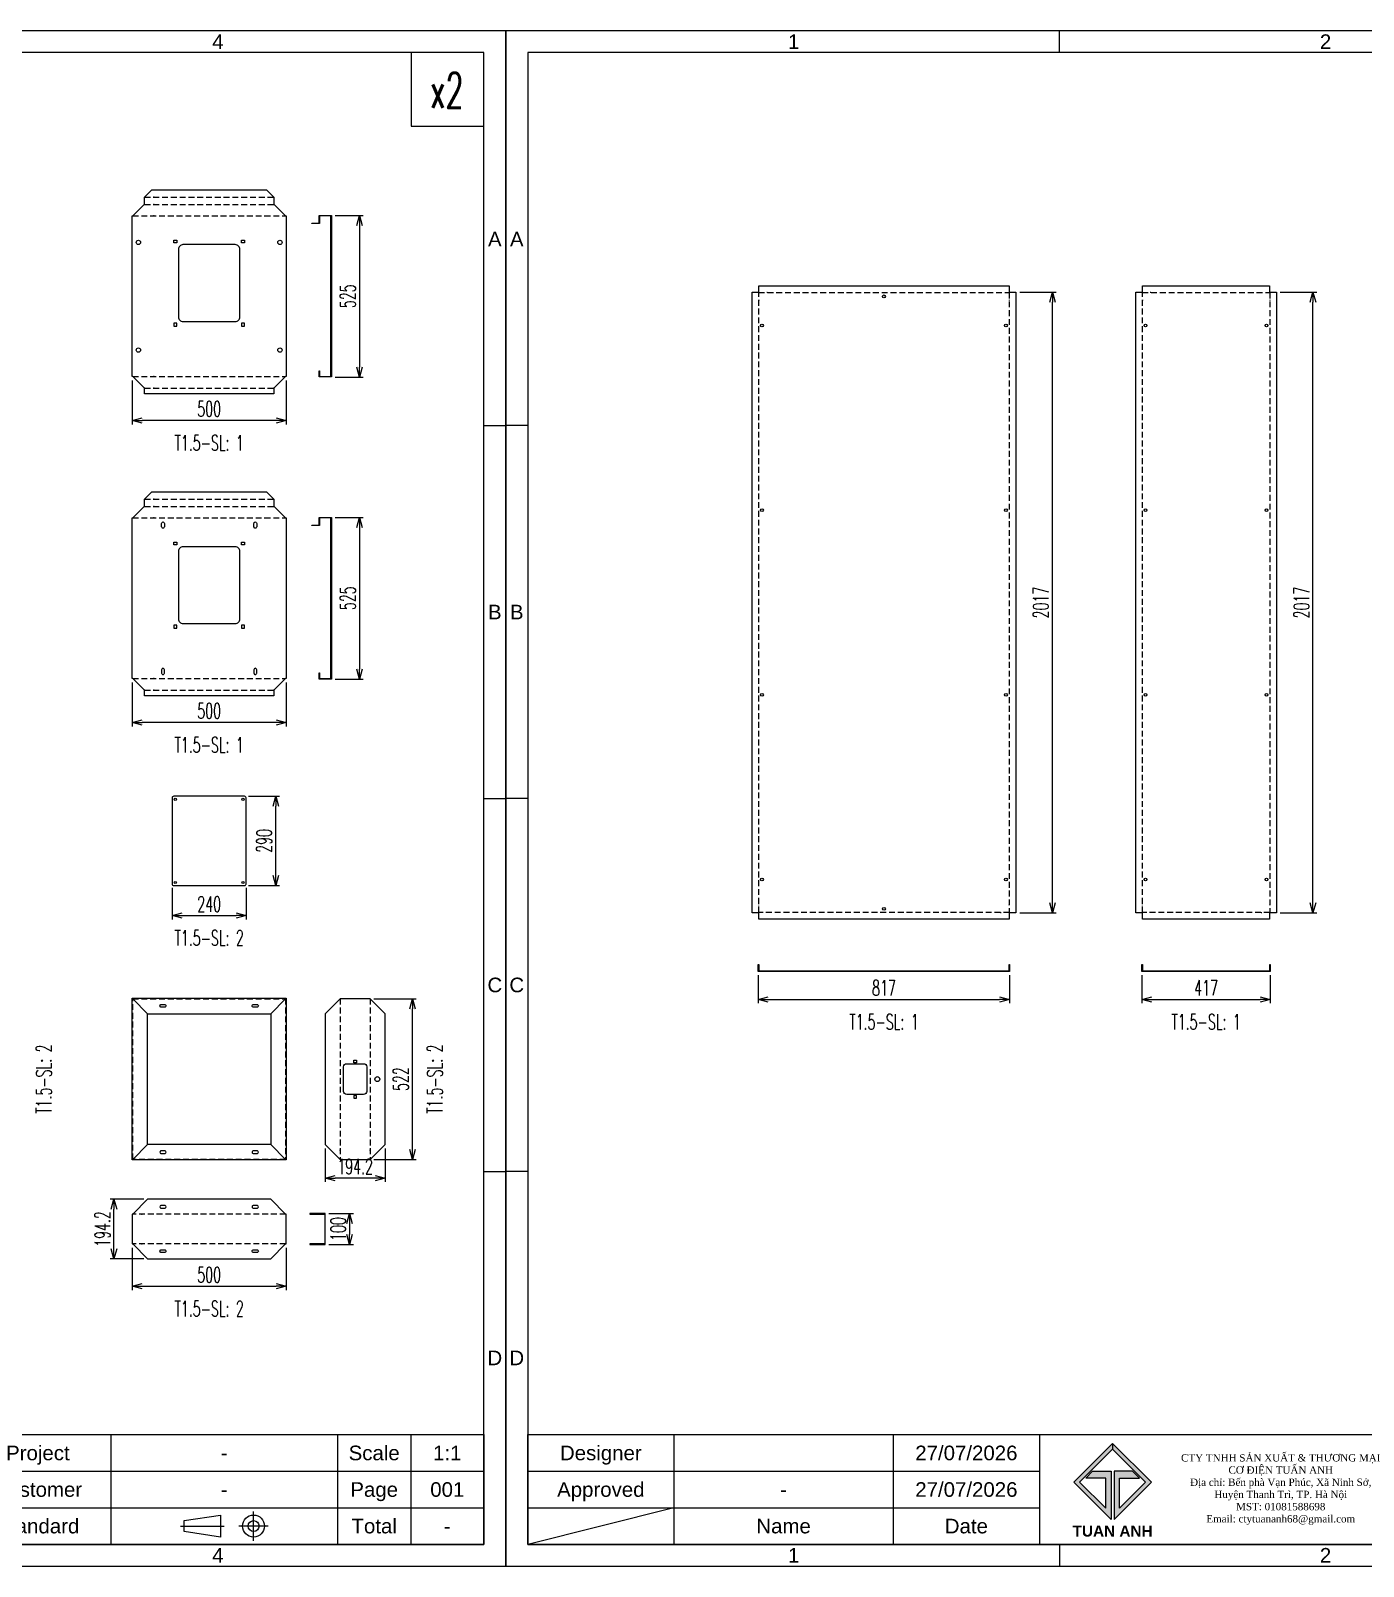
# Model space of a CAD drawing. Header units: millimetres. Extents: x 173893 to 258446, y -176540 to -123824.
# Drawn here: x 203491 to 207822, y -165708 to -160719 of the extents above; entities that cross this region are included whole.
import ezdxf
from ezdxf.enums import TextEntityAlignment as Align

# ---------------------------------------------------------------- set-up
doc = ezdxf.new("R2010")
doc.units = ezdxf.units.MM
doc.header["$LTSCALE"] = 3
doc.linetypes.add('HIDDEN', pattern=[9.525, 6.35, -3.175])
for name, color, linetype in [('@.DM. NÉT CHÍNH', 7, 'Continuous'), ('@.TEXT', 7, 'Continuous'), ('@.VISIBLE', 7, 'Continuous'), ('dim', 7, 'Continuous')]:
    doc.layers.add(name, color=color, linetype=linetype)
doc.layers.add('@.DM. NÉT ĐỨT', color=8, linetype='HIDDEN', lineweight=9)
doc.styles.add('Ann_w01', font='romans.shx', dxfattribs={"width": 0.6, "bigfont": 'chineset.shx'})
doc.styles.add('Arial', font='arial.ttf')
doc.dimstyles.new('Dim 01_SC25', dxfattribs={"dimscale": 25, "dimtxt": 2, "dimasz": 1.3, "dimexe": 0.5, "dimexo": 0.5, "dimgap": 0.5, "dimtad": 1, "dimdec": 1, "dimzin": 12, "dimdsep": 46, "dimtxsty": 'Ann_w01', "dimblk": 'OPEN30', "dimcen": 1.5, "dimclrd": 6, "dimclre": 6, "dimclrt": 3, "dimadec": 1, "dimazin": 3, "dimtm": 1e-09, "dimtfac": 1, "dimtdec": 1, "dimtix": 1, "dimtmove": 0, "dimatfit": 3, "dimldrblk": 'OPEN30', "dimfxl": 1, "dimtolj": 1, "dimlwd": 0, "dimlwe": 0, "dimarcsym": 0})

# ---------------------------------------------------------------- blocks, each defined once
blk = doc.blocks.new('_Open30')
at = {"color": 0, "linetype": 'ByBlock', "lineweight": -2}
for p, q in [((-1, 0.27), (0, 0)), ((0, 0), (-1, -0.27)), ((0, 0), (-1, 0))]:
    blk.add_line(p, q, dxfattribs=at)
blk = doc.blocks.new('*D250')
at = {"layer": 'Defpoints', "color": 0, "transparency": 16777216}
for p in [(204468.1, -162300.1), (204468.1, -162825.1), (204559.2, -162825.1)]:
    blk.add_point(p, dxfattribs=at)
at = {"layer": 'dim', "color": 6, "lineweight": 0, "transparency": 16777216}
for p, q in [((204480.6, -162300.1), (204571.7, -162300.1)), ((204559.2, -162332.6), (204559.2, -162792.6)), ((204480.6, -162825.1), (204571.7, -162825.1))]:
    blk.add_line(p, q, dxfattribs=at)
at = {"layer": 'dim', "color": 6, "lineweight": 0, "transparency": 16777216, "xscale": 32.5, "yscale": 32.5, "zscale": 32.5}
for p, rotation in [((204559.2, -162300.1), 90), ((204559.2, -162825.1), 270)]:
    blk.add_blockref('_Open30', p, dxfattribs=dict(at, rotation=rotation))
at = {"layer": 'dim', "color": 3, "transparency": 16777216, "insert": (204521.7, -162562.6), "char_height": 50, "attachment_point": 5, "rotation": 90, "style": 'Ann_w01'}
blk.add_mtext('\\A1;525', dxfattribs=at)
blk = doc.blocks.new('*D251')
at = {"layer": 'Defpoints', "color": 0, "transparency": 16777216}
for p in [(203820.8, -162823.8), (204320.8, -162823.8), (203820.8, -162966.4)]:
    blk.add_point(p, dxfattribs=at)
at = {"layer": 'dim', "color": 6, "lineweight": 0, "transparency": 16777216}
for p, q in [((203820.8, -162836.3), (203820.8, -162978.9)), ((204320.8, -162836.3), (204320.8, -162978.9)), ((204288.3, -162966.4), (203853.3, -162966.4))]:
    blk.add_line(p, q, dxfattribs=at)
at = {"layer": 'dim', "color": 6, "lineweight": 0, "transparency": 16777216, "xscale": 32.5, "yscale": 32.5, "zscale": 32.5, "rotation": 180}
blk.add_blockref('_Open30', (203820.8, -162966.4), dxfattribs=at)
at = {"layer": 'dim', "color": 6, "lineweight": 0, "transparency": 16777216, "xscale": 32.5, "yscale": 32.5, "zscale": 32.5}
blk.add_blockref('_Open30', (204320.8, -162966.4), dxfattribs=at)
at = {"layer": 'dim', "color": 3, "transparency": 16777216, "insert": (204070.8, -162928.9), "char_height": 50, "attachment_point": 5, "style": 'Ann_w01'}
blk.add_mtext('\\A1;500', dxfattribs=at)
blk = doc.blocks.new('*D252')
at = {"layer": 'Defpoints', "color": 0, "transparency": 16777216}
for p in [(204468.1, -161318.8), (204468.1, -161843.8), (204559.2, -161843.8)]:
    blk.add_point(p, dxfattribs=at)
at = {"layer": 'dim', "color": 6, "lineweight": 0, "transparency": 16777216}
for p, q in [((204480.6, -161318.8), (204571.7, -161318.8)), ((204559.2, -161351.3), (204559.2, -161811.3)), ((204480.6, -161843.8), (204571.7, -161843.8))]:
    blk.add_line(p, q, dxfattribs=at)
at = {"layer": 'dim', "color": 6, "lineweight": 0, "transparency": 16777216, "xscale": 32.5, "yscale": 32.5, "zscale": 32.5}
for p, rotation in [((204559.2, -161318.8), 90), ((204559.2, -161843.8), 270)]:
    blk.add_blockref('_Open30', p, dxfattribs=dict(at, rotation=rotation))
at = {"layer": 'dim', "color": 3, "transparency": 16777216, "insert": (204521.7, -161581.3), "char_height": 50, "attachment_point": 5, "rotation": 90, "style": 'Ann_w01'}
blk.add_mtext('\\A1;525', dxfattribs=at)
blk = doc.blocks.new('*D253')
at = {"layer": 'Defpoints', "color": 0, "transparency": 16777216}
for p in [(203820.8, -161842.5), (204320.8, -161842.5), (203820.8, -161985.1)]:
    blk.add_point(p, dxfattribs=at)
at = {"layer": 'dim', "color": 6, "lineweight": 0, "transparency": 16777216}
for p, q in [((203820.8, -161855), (203820.8, -161997.6)), ((204320.8, -161855), (204320.8, -161997.6)), ((204288.3, -161985.1), (203853.3, -161985.1))]:
    blk.add_line(p, q, dxfattribs=at)
at = {"layer": 'dim', "color": 6, "lineweight": 0, "transparency": 16777216, "xscale": 32.5, "yscale": 32.5, "zscale": 32.5, "rotation": 180}
blk.add_blockref('_Open30', (203820.8, -161985.1), dxfattribs=at)
at = {"layer": 'dim', "color": 6, "lineweight": 0, "transparency": 16777216, "xscale": 32.5, "yscale": 32.5, "zscale": 32.5}
blk.add_blockref('_Open30', (204320.8, -161985.1), dxfattribs=at)
at = {"layer": 'dim', "color": 3, "transparency": 16777216, "insert": (204070.8, -161947.6), "char_height": 50, "attachment_point": 5, "style": 'Ann_w01'}
blk.add_mtext('\\A1;500', dxfattribs=at)
blk = doc.blocks.new('*D254')
at = {"layer": 'Defpoints', "color": 0, "transparency": 16777216}
for p in [(203950.8, -163491.3), (204190.8, -163491.3), (204190.8, -163593.9)]:
    blk.add_point(p, dxfattribs=at)
at = {"layer": 'dim', "color": 6, "lineweight": 0, "transparency": 16777216}
for p, q in [((203950.8, -163503.8), (203950.8, -163606.4)), ((204190.8, -163503.8), (204190.8, -163606.4)), ((203983.3, -163593.9), (204158.3, -163593.9))]:
    blk.add_line(p, q, dxfattribs=at)
at = {"layer": 'dim', "color": 6, "lineweight": 0, "transparency": 16777216, "xscale": 32.5, "yscale": 32.5, "zscale": 32.5, "rotation": 180}
blk.add_blockref('_Open30', (203950.8, -163593.9), dxfattribs=at)
at = {"layer": 'dim', "color": 6, "lineweight": 0, "transparency": 16777216, "xscale": 32.5, "yscale": 32.5, "zscale": 32.5}
blk.add_blockref('_Open30', (204190.8, -163593.9), dxfattribs=at)
at = {"layer": 'dim', "color": 3, "transparency": 16777216, "insert": (204070.8, -163556.4), "char_height": 50, "attachment_point": 5, "style": 'Ann_w01'}
blk.add_mtext('\\A1;240', dxfattribs=at)
blk = doc.blocks.new('*D255')
at = {"layer": 'Defpoints', "color": 0, "transparency": 16777216}
for p in [(204185.8, -163206.3), (204287.2, -163206.3), (204185.8, -163496.3)]:
    blk.add_point(p, dxfattribs=at)
at = {"layer": 'dim', "color": 6, "lineweight": 0, "transparency": 16777216}
for p, q in [((204198.3, -163206.3), (204299.7, -163206.3)), ((204287.2, -163463.8), (204287.2, -163238.8)), ((204198.3, -163496.3), (204299.7, -163496.3))]:
    blk.add_line(p, q, dxfattribs=at)
at = {"layer": 'dim', "color": 6, "lineweight": 0, "transparency": 16777216, "xscale": 32.5, "yscale": 32.5, "zscale": 32.5}
for p, rotation in [((204287.2, -163206.3), 90), ((204287.2, -163496.3), 270)]:
    blk.add_blockref('_Open30', p, dxfattribs=dict(at, rotation=rotation))
at = {"layer": 'dim', "color": 3, "transparency": 16777216, "insert": (204249.7, -163351.3), "char_height": 50, "attachment_point": 5, "rotation": 90, "style": 'Ann_w01'}
blk.add_mtext('\\A1;290', dxfattribs=at)
blk = doc.blocks.new('*D256')
at = {"layer": 'Defpoints', "color": 0, "transparency": 16777216}
for p in [(207102.1, -163775.3), (207519.1, -163775.3), (207519.1, -163866.4)]:
    blk.add_point(p, dxfattribs=at)
at = {"layer": 'dim', "color": 6, "lineweight": 0, "transparency": 16777216}
for p, q in [((207102.1, -163787.8), (207102.1, -163878.9)), ((207519.1, -163787.8), (207519.1, -163878.9)), ((207134.6, -163866.4), (207486.6, -163866.4))]:
    blk.add_line(p, q, dxfattribs=at)
at = {"layer": 'dim', "color": 6, "lineweight": 0, "transparency": 16777216, "xscale": 32.5, "yscale": 32.5, "zscale": 32.5, "rotation": 180}
blk.add_blockref('_Open30', (207102.1, -163866.4), dxfattribs=at)
at = {"layer": 'dim', "color": 6, "lineweight": 0, "transparency": 16777216, "xscale": 32.5, "yscale": 32.5, "zscale": 32.5}
blk.add_blockref('_Open30', (207519.1, -163866.4), dxfattribs=at)
at = {"layer": 'dim', "color": 3, "transparency": 16777216, "insert": (207310.6, -163828.9), "char_height": 50, "attachment_point": 5, "style": 'Ann_w01'}
blk.add_mtext('\\A1;417', dxfattribs=at)
blk = doc.blocks.new('*D257')
at = {"layer": 'Defpoints', "color": 0, "transparency": 16777216}
for p in [(207539.3, -161568.3), (207658.1, -161568.3), (207539.3, -163585.3)]:
    blk.add_point(p, dxfattribs=at)
at = {"layer": 'dim', "color": 6, "lineweight": 0, "transparency": 16777216}
for p, q in [((207551.8, -161568.3), (207670.6, -161568.3)), ((207658.1, -163552.8), (207658.1, -161600.8)), ((207551.8, -163585.3), (207670.6, -163585.3))]:
    blk.add_line(p, q, dxfattribs=at)
at = {"layer": 'dim', "color": 6, "lineweight": 0, "transparency": 16777216, "xscale": 32.5, "yscale": 32.5, "zscale": 32.5}
for p, rotation in [((207658.1, -161568.3), 90), ((207658.1, -163585.3), 270)]:
    blk.add_blockref('_Open30', p, dxfattribs=dict(at, rotation=rotation))
at = {"layer": 'dim', "color": 3, "transparency": 16777216, "insert": (207620.6, -162576.8), "char_height": 50, "attachment_point": 5, "rotation": 90, "style": 'Ann_w01'}
blk.add_mtext('\\A1;2017', dxfattribs=at)
blk = doc.blocks.new('*D238')
at = {"layer": 'Defpoints', "color": 0, "transparency": 16777216}
for p in [(203820.8, -164660.7), (204320.8, -164660.7), (204320.8, -164798.3)]:
    blk.add_point(p, dxfattribs=at)
at = {"layer": 'dim', "color": 6, "lineweight": 0, "transparency": 16777216}
for p, q in [((203820.8, -164673.2), (203820.8, -164810.8)), ((204320.8, -164673.2), (204320.8, -164810.8)), ((203853.3, -164798.3), (204288.3, -164798.3))]:
    blk.add_line(p, q, dxfattribs=at)
at = {"layer": 'dim', "color": 6, "lineweight": 0, "transparency": 16777216, "xscale": 32.5, "yscale": 32.5, "zscale": 32.5, "rotation": 180}
blk.add_blockref('_Open30', (203820.8, -164798.3), dxfattribs=at)
at = {"layer": 'dim', "color": 6, "lineweight": 0, "transparency": 16777216, "xscale": 32.5, "yscale": 32.5, "zscale": 32.5}
blk.add_blockref('_Open30', (204320.8, -164798.3), dxfattribs=at)
at = {"layer": 'dim', "color": 3, "transparency": 16777216, "insert": (204070.8, -164760.8), "char_height": 50, "attachment_point": 5, "style": 'Ann_w01'}
blk.add_mtext('\\A1;500', dxfattribs=at)
blk = doc.blocks.new('*D239')
at = {"layer": 'Defpoints', "color": 0, "transparency": 16777216}
for p in [(203761.5, -164515), (203870.8, -164515), (203870.8, -164709.2)]:
    blk.add_point(p, dxfattribs=at)
at = {"layer": 'dim', "color": 6, "lineweight": 0, "transparency": 16777216}
for p, q in [((203858.3, -164515), (203749, -164515)), ((203761.5, -164676.7), (203761.5, -164547.5)), ((203858.3, -164709.2), (203749, -164709.2))]:
    blk.add_line(p, q, dxfattribs=at)
at = {"layer": 'dim', "color": 6, "lineweight": 0, "transparency": 16777216, "xscale": 32.5, "yscale": 32.5, "zscale": 32.5}
for p, rotation in [((203761.5, -164515), 90), ((203761.5, -164709.2), 270)]:
    blk.add_blockref('_Open30', p, dxfattribs=dict(at, rotation=rotation))
at = {"layer": 'dim', "color": 3, "transparency": 16777216, "insert": (203724, -164612.1), "char_height": 50, "attachment_point": 5, "rotation": 90, "style": 'Ann_w01'}
blk.add_mtext('\\A1;194.2', dxfattribs=at)
blk = doc.blocks.new('*D242')
at = {"layer": 'Defpoints', "color": 0, "transparency": 16777216}
for p in [(204593.9, -163864.1), (204731.5, -163864.1), (204593.9, -164386.1)]:
    blk.add_point(p, dxfattribs=at)
at = {"layer": 'dim', "color": 6, "lineweight": 0, "transparency": 16777216}
for p, q in [((204606.4, -163864.1), (204744, -163864.1)), ((204731.5, -164353.6), (204731.5, -163896.6)), ((204606.4, -164386.1), (204744, -164386.1))]:
    blk.add_line(p, q, dxfattribs=at)
at = {"layer": 'dim', "color": 6, "lineweight": 0, "transparency": 16777216, "xscale": 32.5, "yscale": 32.5, "zscale": 32.5}
for p, rotation in [((204731.5, -163864.1), 90), ((204731.5, -164386.1), 270)]:
    blk.add_blockref('_Open30', p, dxfattribs=dict(at, rotation=rotation))
at = {"layer": 'dim', "color": 3, "transparency": 16777216, "insert": (204694, -164125.1), "char_height": 50, "attachment_point": 5, "rotation": 90, "style": 'Ann_w01'}
blk.add_mtext('\\A1;522', dxfattribs=at)
blk = doc.blocks.new('*D243')
at = {"layer": 'Defpoints', "color": 0, "transparency": 16777216}
for p in [(204448.2, -164337.6), (204642.4, -164337.6), (204448.2, -164446.9)]:
    blk.add_point(p, dxfattribs=at)
at = {"layer": 'dim', "color": 6, "lineweight": 0, "transparency": 16777216}
for p, q in [((204448.2, -164350.1), (204448.2, -164459.4)), ((204642.4, -164350.1), (204642.4, -164459.4)), ((204609.9, -164446.9), (204480.7, -164446.9))]:
    blk.add_line(p, q, dxfattribs=at)
at = {"layer": 'dim', "color": 6, "lineweight": 0, "transparency": 16777216, "xscale": 32.5, "yscale": 32.5, "zscale": 32.5, "rotation": 180}
blk.add_blockref('_Open30', (204448.2, -164446.9), dxfattribs=at)
at = {"layer": 'dim', "color": 6, "lineweight": 0, "transparency": 16777216, "xscale": 32.5, "yscale": 32.5, "zscale": 32.5}
blk.add_blockref('_Open30', (204642.4, -164446.9), dxfattribs=at)
at = {"layer": 'dim', "color": 3, "transparency": 16777216, "insert": (204545.3, -164409.4), "char_height": 50, "attachment_point": 5, "style": 'Ann_w01'}
blk.add_mtext('\\A1;194.2', dxfattribs=at)
blk = doc.blocks.new('*D198')
at = {"layer": 'Defpoints', "color": 0, "transparency": 16777216}
for p in [(205855.3, -163775.3), (206672.3, -163775.3), (206672.3, -163866.4)]:
    blk.add_point(p, dxfattribs=at)
at = {"layer": 'dim', "color": 6, "lineweight": 0, "transparency": 16777216}
for p, q in [((205855.3, -163787.8), (205855.3, -163878.9)), ((206672.3, -163787.8), (206672.3, -163878.9)), ((205887.8, -163866.4), (206639.8, -163866.4))]:
    blk.add_line(p, q, dxfattribs=at)
at = {"layer": 'dim', "color": 6, "lineweight": 0, "transparency": 16777216, "xscale": 32.5, "yscale": 32.5, "zscale": 32.5, "rotation": 180}
blk.add_blockref('_Open30', (205855.3, -163866.4), dxfattribs=at)
at = {"layer": 'dim', "color": 6, "lineweight": 0, "transparency": 16777216, "xscale": 32.5, "yscale": 32.5, "zscale": 32.5}
blk.add_blockref('_Open30', (206672.3, -163866.4), dxfattribs=at)
at = {"layer": 'dim', "color": 3, "transparency": 16777216, "insert": (206263.8, -163828.9), "char_height": 50, "attachment_point": 5, "style": 'Ann_w01'}
blk.add_mtext('\\A1;817', dxfattribs=at)
blk = doc.blocks.new('*D199')
at = {"layer": 'Defpoints', "color": 0, "transparency": 16777216}
for p in [(206692.5, -161568.3), (206811.3, -161568.3), (206692.5, -163585.3)]:
    blk.add_point(p, dxfattribs=at)
at = {"layer": 'dim', "color": 6, "lineweight": 0, "transparency": 16777216}
for p, q in [((206705, -161568.3), (206823.8, -161568.3)), ((206811.3, -163552.8), (206811.3, -161600.8)), ((206705, -163585.3), (206823.8, -163585.3))]:
    blk.add_line(p, q, dxfattribs=at)
at = {"layer": 'dim', "color": 6, "lineweight": 0, "transparency": 16777216, "xscale": 32.5, "yscale": 32.5, "zscale": 32.5}
for p, rotation in [((206811.3, -161568.3), 90), ((206811.3, -163585.3), 270)]:
    blk.add_blockref('_Open30', p, dxfattribs=dict(at, rotation=rotation))
at = {"layer": 'dim', "color": 3, "transparency": 16777216, "insert": (206773.8, -162576.8), "char_height": 50, "attachment_point": 5, "rotation": 90, "style": 'Ann_w01'}
blk.add_mtext('\\A1;2017', dxfattribs=at)
blk = doc.blocks.new('*D266')
at = {"layer": '@.DM. NÉT CHÍNH', "color": 6, "linetype": 'Continuous', "lineweight": 0, "transparency": 16777216}
for p, q in [((204460.2, -164562.1), (204539.8, -164562.1)), ((204527.3, -164594.6), (204527.3, -164629.6)), ((204460.2, -164662.1), (204539.8, -164662.1))]:
    blk.add_line(p, q, dxfattribs=at)
at = {"layer": 'Defpoints', "color": 0, "linetype": 'Continuous', "transparency": 16777216}
for p in [(204447.7, -164562.1), (204447.7, -164662.1), (204527.3, -164662.1)]:
    blk.add_point(p, dxfattribs=at)
at = {"layer": '@.DM. NÉT CHÍNH', "color": 6, "linetype": 'Continuous', "lineweight": 0, "transparency": 16777216, "xscale": 32.5, "yscale": 32.5, "zscale": 32.5}
for p, rotation in [((204527.3, -164562.1), 90), ((204527.3, -164662.1), 270)]:
    blk.add_blockref('_Open30', p, dxfattribs=dict(at, rotation=rotation))
at = {"layer": '@.DM. NÉT CHÍNH', "color": 3, "linetype": 'Continuous', "transparency": 16777216, "insert": (204489.8, -164612.1), "char_height": 50, "attachment_point": 5, "rotation": 90, "style": 'Ann_w01'}
blk.add_mtext('\\A1;100', dxfattribs=at)
blk = doc.blocks.new('Standard ISO')
at = {"color": 6}
for p, q in [((-6, 0), (0, 0)), ((6, 0), (2, 0)), ((4, -2), (4, 2))]:
    blk.add_line(p, q, dxfattribs=at)
blk.add_lwpolyline([(-0.5, 1.5), (-0.5, -1.5), (-5.5, -0.75), (-5.5, 0.75), (-0.5, 1.5)])
for radius in [1.5, 0.75]:
    blk.add_circle((4, 0), radius)
blk = doc.blocks.new('A$C4dbb82d6')
at = {"layer": '@.VISIBLE'}
h = blk.add_hatch(color=30, dxfattribs=at)
h.dxf.hatch_style = 1
h.paths.add_polyline_path([(0.21, 4.97), (3.62, 1.56), (3.62, 5.97), (1.92, 5.97), (1.3, 5.35), (3.12, 5.35), (3.12, 2.59), (0.74, 4.97), (3.75, 7.98), (3.75, 8.51)])
h = blk.add_hatch(color=150, dxfattribs=at)
h.dxf.hatch_style = 1
h.paths.add_polyline_path([(6.76, 4.97), (4.37, 2.59), (4.37, 5.35), (6.2, 5.35), (5.58, 5.97), (3.88, 5.97), (3.88, 1.56), (7.29, 4.97), (3.75, 8.51), (3.75, 7.98)])
at = {"layer": '@.VISIBLE', "color": 30}
blk.add_lwpolyline([(3.62, 5.97), (3.62, 1.56), (0.21, 4.97), (3.75, 8.51), (3.75, 7.98), (0.74, 4.97), (3.12, 2.59), (3.12, 5.35), (1.3, 5.35), (1.92, 5.97)], close=True, dxfattribs=at)
at = {"layer": '@.VISIBLE', "color": 150}
blk.add_lwpolyline([(3.88, 5.97), (3.88, 1.56), (7.29, 4.97), (3.75, 8.51), (3.75, 7.98), (6.76, 4.97), (4.37, 2.59), (4.37, 5.35), (6.2, 5.35), (5.58, 5.97)], close=True, dxfattribs=at)
at = {"layer": '@.VISIBLE', "color": 30, "insert": (3.75, 0.51), "char_height": 1, "attachment_point": 5, "style": 'Ann_w01'}
blk.add_mtext_dynamic_manual_height_columns('{\\fArial|b1|i0|c0|p34;\\W1;TUAN ANH}', width=7.5, gutter_width=49.6, heights=[0], dxfattribs=at)
blk = doc.blocks.new('KHUNG BAN VE (Made by Tung)')
at = {"layer": '@.VISIBLE', "color": 8}
for p, q in [((75.75, 207), (75.75, 210)), ((148.5, 207), (148.5, 210)), ((221.25, 207), (221.25, 210)), ((3, 156), (0, 156)), ((294, 156), (297, 156)), ((3, 105), (0, 105)), ((294, 105), (297, 105)), ((3, 54), (0, 54)), ((294, 54), (297, 54)), ((23, 18), (23, 3)), ((53, 18), (53, 3)), ((73, 18), (73, 3)), ((123, 18), (123, 3)), ((223, 18), (223, 3)), ((243, 18), (243, 3)), ((274, 18), (274, 3)), ((284, 18), (284, 3)), ((3, 13), (73, 13)), ((123, 13), (294, 13)), ((3, 8), (73, 8)), ((23, 8), (3, 3)), ((223, 8), (294, 8)), ((75.75, 3), (75.75, 0)), ((148.5, 3), (148.5, 0)), ((221.25, 3), (221.25, 0))]:
    blk.add_line(p, q, dxfattribs=at)
for points in [[(0, 0), (297, 0), (297, 210), (0, 210)], [(3, 3), (294, 3), (294, 207), (3, 207)], [(3, 18), (294, 18), (294, 3), (3, 3)]]:
    blk.add_lwpolyline(points, close=True, dxfattribs=at)
at = {"xscale": 1.5, "yscale": 1.5, "zscale": 1.5}
blk.add_blockref('A$C4dbb82d6', (77.375, 4.041), dxfattribs=at)
blk.add_blockref('Standard ISO', (258.5, 5.5))
at = {"layer": '@.TEXT', "color": 1, "style": 'Arial'}
for s, p in [('1', (39.375, 208.5)), ('2', (112.125, 208.5)), ('3', (184.875, 208.5)), ('4', (257.625, 208.5)), ('A', (1.5, 181.5)), ('A', (295.5, 181.5)), ('B', (1.5, 130.5)), ('B', (295.5, 130.5)), ('C', (1.5, 79.5)), ('C', (295.5, 79.5)), ('D', (1.5, 28.5)), ('D', (295.5, 28.5)), ('27/07/2026', (63, 15.5)), ('27/07/2026', (63, 10.5)), ('1', (39.375, 1.5)), ('2', (112.125, 1.5)), ('3', (184.875, 1.5)), ('4', (257.625, 1.5))]:
    blk.add_text(s, height=2, dxfattribs=at).set_placement(p, align=Align.MIDDLE_CENTER)
at = {"layer": '@.TEXT', "color": 2, "style": 'Arial'}
for s, p in [('Designer', (13, 15.5)), ('DRAWING NAME', (173, 15.5)), ('Project', (233, 15.5)), ('Scale', (279, 15.5)), ('Approved', (13, 10.5)), ('Customer', (233, 10.5)), ('Page', (279, 10.5)), ('Name', (38, 5.5)), ('Date', (63, 5.5)), ('Standard', (233, 5.5)), ('Total', (279, 5.5))]:
    blk.add_text(s, height=2, dxfattribs=at).set_placement(p, align=Align.MIDDLE_CENTER)
at = {"layer": '@.TEXT', "color": 1, "style": 'Arial'}
for tag, height, p in [('DESIGNER_NAME', 2, (38, 15.5)), ('PROJECT_CODE', 2, (258.5, 15.5)), ('SCALE', 2, (289, 15.5)), ('APPROVED_NAME', 2, (38, 10.5)), ('CUSTOMER_NAME', 2, (258.5, 10.5)), ('PAGE', 2, (289, 10.5)), ('DRAWING_NAME', 4, (173, 8)), ('TOTAL', 2, (289, 5.5))]:
    blk.add_attdef(tag, text='', height=height, dxfattribs=at).set_placement(p, align=Align.MIDDLE_CENTER)
at = {"layer": '@.VISIBLE', "color": 30, "insert": (106, 10.5), "char_height": 1, "attachment_point": 5, "style": 'Ann_w01'}
blk.add_mtext_dynamic_manual_height_columns('{\\fTimes New Roman|b0|i0|c0|p18;\\W1;CTY TNHH SẢN XUẤT & THƯƠNG MẠI CƠ ĐIỆN TUẤN ANH\\PĐịa chỉ: Bến phà Vạn Phúc, Xã Ninh Sở, Huyện Thanh Trì, TP. Hà Nội\\PMST: 01081588698\\PEmail: ctytuananh68@gmail.com}', width=28.70976, gutter_width=99.197, heights=[0], dxfattribs=at)

msp = doc.modelspace()

# ---------------------------------------------------------------- linework, layer by layer
at = {"color": 1}
for p, q in [((203891.7, -161259.26), (203889.7, -161259.26)), ((204249.82, -161259.26), (204251.82, -161259.26)), ((203891.7, -161282.96), (203889.7, -161282.96)), ((204249.82, -161282.96), (204251.82, -161282.96)), ((203891.7, -161320.16), (203889.7, -161320.16)), ((204249.82, -161320.16), (204251.82, -161320.16)), ((205856.74, -161593.15), (205856.74, -161595.15)), ((205884.66, -161569.68), (205882.66, -161569.68)), ((206643.02, -161569.68), (206645.02, -161569.68)), ((206670.94, -161593.15), (206670.94, -161595.15)), ((207103.53, -161593.15), (207103.53, -161595.15)), ((207131.46, -161569.68), (207129.46, -161569.68)), ((207489.81, -161569.68), (207491.81, -161569.68)), ((207517.73, -161593.15), (207517.73, -161595.15)), ((203891.7, -161842.36), (203889.7, -161842.36)), ((204249.82, -161842.36), (204251.82, -161842.36)), ((203891.7, -161879.56), (203889.7, -161879.56)), ((204249.82, -161879.56), (204251.82, -161879.56)), ((203891.7, -162240.61), (203889.7, -162240.61)), ((204249.82, -162240.61), (204251.82, -162240.61)), ((203891.7, -162264.31), (203889.7, -162264.31)), ((203891.7, -162301.51), (203889.7, -162301.51)), ((204249.82, -162264.31), (204251.82, -162264.31)), ((204249.82, -162301.51), (204251.82, -162301.51)), ((203891.7, -162823.71), (203889.7, -162823.71)), ((204249.82, -162823.71), (204251.82, -162823.71)), ((203891.7, -162860.91), (203889.7, -162860.91)), ((204249.82, -162860.91), (204251.82, -162860.91)), ((205856.74, -163560.41), (205856.74, -163558.41)), ((206670.94, -163560.41), (206670.94, -163558.41)), ((207103.53, -163560.41), (207103.53, -163558.41)), ((207517.73, -163560.41), (207517.73, -163558.41)), ((205884.66, -163583.88), (205882.66, -163583.88)), ((206643.02, -163583.88), (206645.02, -163583.88)), ((207131.46, -163583.88), (207129.46, -163583.88)), ((207489.81, -163583.88), (207491.81, -163583.88)), ((204496.85, -163892.78), (204496.85, -163894.78)), ((204593.85, -163892.78), (204593.85, -163894.78)), ((204496.85, -164357.47), (204496.85, -164355.47)), ((204593.85, -164357.47), (204593.85, -164355.47)), ((203850.91, -164563.64), (203852.91, -164563.64)), ((204290.61, -164563.64), (204288.61, -164563.64)), ((203850.91, -164660.64), (203852.91, -164660.64)), ((204290.61, -164660.64), (204288.61, -164660.64))]:
    msp.add_line(p, q, dxfattribs=at)
for p, q in [((205857.24, -161568.28), (205857.24, -161569.68)), ((206670.44, -161568.28), (206670.44, -161569.68)), ((207104.03, -161568.28), (207104.03, -161569.68)), ((207517.23, -161568.28), (207517.23, -161569.68)), ((205857.24, -163585.28), (205857.24, -163583.88)), ((206670.44, -163585.28), (206670.44, -163583.88)), ((207104.03, -163585.28), (207104.03, -163583.88)), ((207517.23, -163585.28), (207517.23, -163583.88))]:
    msp.add_line(p, q)
for points in [[(204320.76, -161320.06), (204320.76, -161842.46), (204319.26, -161842.46), (204282.26, -161879.46), (204280.76, -161879.46), (204280.76, -161898.16), (203860.76, -161898.16), (203860.76, -161879.46), (203859.26, -161879.46), (203822.26, -161842.46), (203820.76, -161842.46), (203820.76, -161320.06), (203822.26, -161320.06), (203859.26, -161283.06), (203860.76, -161283.06), (203860.76, -161259.16), (203884.26, -161235.66), (204257.26, -161235.66), (204280.76, -161259.16), (204280.76, -161283.06), (204282.26, -161283.06), (204319.26, -161320.06)], [(204404.56, -161343.76), (204428.06, -161343.76), (204428.06, -161318.76), (204468.06, -161318.76), (204468.06, -161843.76), (204428.06, -161843.76), (204428.06, -161823.76), (204429.56, -161823.76), (204429.56, -161842.26), (204466.56, -161842.26), (204466.56, -161320.26), (204429.56, -161320.26), (204429.56, -161345.26), (204404.56, -161345.26)], [(203956.26, -161399.26), (203965.26, -161399.26), (203965.26, -161408.26), (203956.26, -161408.26)], [(204176.26, -161399.26), (204185.26, -161399.26), (204185.26, -161408.26), (204176.26, -161408.26)], [(205857.24, -161548.08), (206670.44, -161548.08), (206670.44, -161568.28), (206692.54, -161568.28), (206692.54, -163585.28), (206670.44, -163585.28), (206670.44, -163605.48), (205857.24, -163605.48), (205857.24, -163585.28), (205835.14, -163585.28), (205835.14, -161568.28), (205857.24, -161568.28)], [(207104.03, -161548.08), (207517.23, -161548.08), (207517.23, -161568.28), (207539.33, -161568.28), (207539.33, -163585.28), (207517.23, -163585.28), (207517.23, -163605.48), (207104.03, -163605.48), (207104.03, -163585.28), (207081.93, -163585.28), (207081.93, -161568.28), (207104.03, -161568.28)], [(203956.26, -161678.26), (203965.26, -161678.26), (203965.26, -161669.26), (203956.26, -161669.26)], [(204176.26, -161678.26), (204185.26, -161678.26), (204185.26, -161669.26), (204176.26, -161669.26)], [(204320.76, -162301.41), (204320.76, -162823.81), (204319.26, -162823.81), (204282.26, -162860.81), (204280.76, -162860.81), (204280.76, -162879.51), (203860.76, -162879.51), (203860.76, -162860.81), (203859.26, -162860.81), (203822.26, -162823.81), (203820.76, -162823.81), (203820.76, -162301.41), (203822.26, -162301.41), (203859.26, -162264.41), (203860.76, -162264.41), (203860.76, -162240.51), (203884.26, -162217.01), (204257.26, -162217.01), (204280.76, -162240.51), (204280.76, -162264.41), (204282.26, -162264.41), (204319.26, -162301.41)], [(204404.56, -162325.11), (204428.06, -162325.11), (204428.06, -162300.11), (204468.06, -162300.11), (204468.06, -162825.11), (204428.06, -162825.11), (204428.06, -162805.11), (204429.56, -162805.11), (204429.56, -162823.61), (204466.56, -162823.61), (204466.56, -162301.61), (204429.56, -162301.61), (204429.56, -162326.61), (204404.56, -162326.61)], [(203956.26, -162380.61), (203965.26, -162380.61), (203965.26, -162389.61), (203956.26, -162389.61)], [(204176.26, -162380.61), (204185.26, -162380.61), (204185.26, -162389.61), (204176.26, -162389.61)], [(203956.26, -162659.61), (203965.26, -162659.61), (203965.26, -162650.61), (203956.26, -162650.61)], [(204176.26, -162659.61), (204185.26, -162659.61), (204185.26, -162650.61), (204176.26, -162650.61)], [(205856.84, -163752.28), (205856.84, -163773.78), (206670.84, -163773.78), (206670.84, -163752.28), (206672.34, -163752.28), (206672.34, -163775.28), (205855.34, -163775.28), (205855.34, -163752.28)], [(207103.63, -163752.28), (207103.63, -163773.78), (207517.63, -163773.78), (207517.63, -163752.28), (207519.13, -163752.28), (207519.13, -163775.28), (207102.13, -163775.28), (207102.13, -163752.28)], [(203820.76, -163862.62), (204320.76, -163862.62), (204320.76, -164387.62), (203820.76, -164387.62)], [(204496.75, -163864.12), (204448.25, -163912.62), (204448.25, -164337.62), (204496.75, -164386.12), (204593.95, -164386.12), (204642.45, -164337.62), (204642.45, -163912.62), (204593.95, -163864.12), (204496.75, -163864.12)], [(203870.76, -163912.62), (204270.76, -163912.62), (204270.76, -164337.62), (203870.76, -164337.62)], [(204540.85, -164063.12), (204549.85, -164063.12), (204549.85, -164072.12), (204540.85, -164072.12)], [(204540.85, -164187.12), (204549.85, -164187.12), (204549.85, -164178.12), (204540.85, -164178.12)], [(204319.26, -164563.54), (204270.76, -164515.04), (203870.76, -164515.04), (203822.26, -164563.54), (203820.76, -164563.54), (203820.76, -164660.74), (203822.26, -164660.74), (203870.76, -164709.24), (204270.76, -164709.24), (204319.26, -164660.74), (204320.76, -164660.74), (204320.76, -164563.54)], [(204397.74, -164662.14), (204447.74, -164662.14), (204447.74, -164562.14), (204397.74, -164562.14), (204397.74, -164563.64), (204446.24, -164563.64), (204446.24, -164660.64), (204397.74, -164660.64)]]:
    msp.add_lwpolyline(points, close=True)
for points in [[(203985.76, -161663.76), (204155.76, -161663.76, 0.4142136), (204170.76, -161648.76), (204170.76, -161428.76, 0.4142136), (204155.76, -161413.76), (203985.76, -161413.76, 0.4142136), (203970.76, -161428.76), (203970.76, -161648.76, 0.4142136)], [(203916.26, -162330.41), (203916.26, -162319.41, -0.4142136), (203920.76, -162314.91), (203920.76, -162314.91, -0.4142136), (203925.26, -162319.41), (203925.26, -162330.41, -0.4142136), (203920.76, -162334.91), (203920.76, -162334.91, -0.4142136)], [(204216.26, -162330.41), (204216.26, -162319.41, -0.4142136), (204220.76, -162314.91), (204220.76, -162314.91, -0.4142136), (204225.26, -162319.41), (204225.26, -162330.41, -0.4142136), (204220.76, -162334.91), (204220.76, -162334.91, -0.4142136)], [(203985.76, -162645.11), (204155.76, -162645.11, 0.4142136), (204170.76, -162630.11), (204170.76, -162410.11, 0.4142136), (204155.76, -162395.11), (203985.76, -162395.11, 0.4142136), (203970.76, -162410.11), (203970.76, -162630.11, 0.4142136)], [(203916.26, -162794.81), (203916.26, -162805.81, 0.4142136), (203920.76, -162810.31), (203920.76, -162810.31, 0.4142136), (203925.26, -162805.81), (203925.26, -162794.81, 0.4142136), (203920.76, -162790.31), (203920.76, -162790.31, 0.4142136)], [(204216.26, -162794.81), (204216.26, -162805.81, 0.4142136), (204220.76, -162810.31), (204220.76, -162810.31, 0.4142136), (204225.26, -162805.81), (204225.26, -162794.81, 0.4142136), (204220.76, -162790.31), (204220.76, -162790.31, 0.4142136)], [(203955.76, -163496.31), (204185.76, -163496.31, 0.4142136), (204190.76, -163491.31), (204190.76, -163211.31, 0.4142136), (204185.76, -163206.31), (203955.76, -163206.31, 0.4142136), (203950.76, -163211.31), (203950.76, -163491.31, 0.4142136)], [(203915.26, -163882.92), (203926.26, -163882.92, -0.4142136), (203930.76, -163887.42), (203930.76, -163887.42, -0.4142136), (203926.26, -163891.92), (203915.26, -163891.92, -0.4142136), (203910.76, -163887.42), (203910.76, -163887.42, -0.4142136)], [(204215.26, -163882.92), (204226.26, -163882.92, -0.4142136), (204230.76, -163887.42), (204230.76, -163887.42, -0.4142136), (204226.26, -163891.92), (204215.26, -163891.92, -0.4142136), (204210.76, -163887.42), (204210.76, -163887.42, -0.4142136)], [(204582.85, -164085.12), (204582.85, -164165.12, -0.4142136), (204572.85, -164175.12), (204517.85, -164175.12, -0.4142136), (204507.85, -164165.12), (204507.85, -164085.12, -0.4142136), (204517.85, -164075.12), (204572.85, -164075.12, -0.4142136)], [(203926.26, -164358.32), (203915.26, -164358.32, 0.4142136), (203910.76, -164362.82), (203910.76, -164362.82, 0.4142136), (203915.26, -164367.32), (203926.26, -164367.32, 0.4142136), (203930.76, -164362.82), (203930.76, -164362.82, 0.4142136)], [(204226.26, -164358.32), (204215.26, -164358.32, 0.4142136), (204210.76, -164362.82), (204210.76, -164362.82, 0.4142136), (204215.26, -164367.32), (204226.26, -164367.32, 0.4142136), (204230.76, -164362.82), (204230.76, -164362.82, 0.4142136)], [(203926.26, -164535.74), (203915.26, -164535.74, 0.4142136), (203910.76, -164540.24), (203910.76, -164540.24, 0.4142136), (203915.26, -164544.74), (203926.26, -164544.74, 0.4142136), (203930.76, -164540.24), (203930.76, -164540.24, 0.4142136)], [(204226.26, -164535.74), (204215.26, -164535.74, 0.4142136), (204210.76, -164540.24), (204210.76, -164540.24, 0.4142136), (204215.26, -164544.74), (204226.26, -164544.74, 0.4142136), (204230.76, -164540.24), (204230.76, -164540.24, 0.4142136)], [(203915.26, -164679.54), (203926.26, -164679.54, -0.4142136), (203930.76, -164684.04), (203930.76, -164684.04, -0.4142136), (203926.26, -164688.54), (203915.26, -164688.54, -0.4142136), (203910.76, -164684.04), (203910.76, -164684.04, -0.4142136)], [(204215.26, -164679.54), (204226.26, -164679.54, -0.4142136), (204230.76, -164684.04), (204230.76, -164684.04, -0.4142136), (204226.26, -164688.54), (204215.26, -164688.54, -0.4142136), (204210.76, -164684.04), (204210.76, -164684.04, -0.4142136)]]:
    msp.add_lwpolyline(points, format="xyb", close=True)
for points in [[(203870.76, -163912.62), (203822.26, -163864.12), (203820.76, -163864.12)], [(204270.76, -163912.62), (204319.26, -163864.12), (204320.76, -163864.12)], [(203870.76, -164337.62), (203822.26, -164386.12), (203820.76, -164386.12)], [(204270.76, -164337.62), (204319.26, -164386.12), (204320.76, -164386.12)]]:
    msp.add_lwpolyline(points)
at = {"linetype": 'HIDDEN'}
msp.add_lwpolyline([(203822.26, -163864.12), (204319.26, -163864.12), (204319.26, -164386.12), (203822.26, -164386.12)], close=True, dxfattribs=at)
for centre, radius in [((203840.76, -161406.26), 7), ((204300.76, -161406.26), 7), ((206263.84, -161581.78), 4.5), ((205867.34, -161676.78), 4.5), ((206660.34, -161676.78), 4.5), ((207114.13, -161676.78), 4.5), ((207507.13, -161676.78), 4.5), ((203840.76, -161756.26), 7), ((204300.76, -161756.26), 7), ((205867.34, -162276.78), 4.5), ((206660.34, -162276.78), 4.5), ((207114.13, -162276.78), 4.5), ((207507.13, -162276.78), 4.5), ((205867.34, -162876.78), 4.5), ((206660.34, -162876.78), 4.5), ((207114.13, -162876.78), 4.5), ((207507.13, -162876.78), 4.5), ((203960.76, -163216.31), 3.5), ((204180.76, -163216.31), 3.5), ((203960.76, -163486.31), 3.5), ((204180.76, -163486.31), 3.5), ((205867.34, -163476.78), 4.5), ((206660.34, -163476.78), 4.5), ((207114.13, -163476.78), 4.5), ((207507.13, -163476.78), 4.5), ((206263.84, -163571.78), 4.5), ((204617.45, -164125.12), 8)]:
    msp.add_circle(centre, radius)
at = {"layer": '@.DM. NÉT CHÍNH', "linetype": 'Continuous'}
msp.add_lwpolyline([(204963.51, -160789.84), (204727.05, -160789.84), (204727.05, -161028.65), (204963.51, -161028.65)], close=True, dxfattribs=at)
at = {"layer": '@.DM. NÉT ĐỨT', "linetype": 'HIDDEN'}
for p, q in [((205856.74, -161569.68), (206670.94, -161569.68)), ((205856.74, -163583.88), (205856.74, -161569.68)), ((206670.94, -161569.68), (206670.94, -163583.88)), ((207103.53, -161569.68), (207517.73, -161569.68)), ((207103.53, -163583.88), (207103.53, -161569.68)), ((207517.73, -161569.68), (207517.73, -163583.88)), ((206670.94, -163583.88), (205856.74, -163583.88)), ((207517.73, -163583.88), (207103.53, -163583.88))]:
    msp.add_line(p, q, dxfattribs=at)
for points in [[(203860.76, -161259.26), (204280.76, -161259.26)], [(203860.76, -161282.96), (204280.76, -161282.96)], [(203822.26, -161320.16), (204319.26, -161320.16)], [(203822.26, -161842.36), (204319.26, -161842.36)], [(203860.76, -161879.56), (204280.76, -161879.56)], [(203860.76, -162240.61), (204280.76, -162240.61)], [(203822.26, -162301.51), (204319.26, -162301.51)], [(203860.76, -162264.31), (204280.76, -162264.31)], [(203822.26, -162823.71), (204319.26, -162823.71)], [(203860.76, -162860.91), (204280.76, -162860.91)], [(204496.85, -163864.12), (204496.85, -164386.12)], [(204593.85, -163864.12), (204593.85, -164386.12)], [(204319.26, -164563.64), (203822.26, -164563.64)], [(204319.26, -164660.64), (203822.26, -164660.64)]]:
    msp.add_lwpolyline(points, dxfattribs=at)

# ---------------------------------------------------------------- block references
at = {"layer": '@.VISIBLE'}
ref = msp.add_blockref('KHUNG BAN VE (Made by Tung)', (197978.07, -165708.16), dxfattribs=dict(at, xscale=23.76, yscale=23.76, zscale=23.76))
ref.add_attrib('APPROVED_NAME', '-', dxfattribs={"layer": '@.TEXT', "color": 1, "height": 47.52, "style": 'Arial'}).set_placement((198880.95, -165458.68), align=Align.MIDDLE_CENTER)
ref.add_attrib('TOTAL', '-', dxfattribs={"layer": '@.TEXT', "color": 1, "height": 47.52, "style": 'Arial'}).set_placement((204844.71, -165577.48), align=Align.MIDDLE_CENTER)
ref.add_attrib('PAGE', '001', dxfattribs={"layer": '@.TEXT', "color": 1, "height": 47.52, "style": 'Arial'}).set_placement((204844.71, -165458.68), align=Align.MIDDLE_CENTER)
ref.add_attrib('SCALE', '1:1', dxfattribs={"layer": '@.TEXT', "color": 1, "height": 47.52, "style": 'Arial'}).set_placement((204844.71, -165339.88), align=Align.MIDDLE_CENTER)
ref.add_attrib('CUSTOMER_NAME', '-', dxfattribs={"layer": '@.TEXT', "color": 1, "height": 47.52, "style": 'Arial'}).set_placement((204120.03, -165458.68), align=Align.MIDDLE_CENTER)
ref.add_attrib('PROJECT_CODE', '-', dxfattribs={"layer": '@.TEXT', "color": 1, "height": 47.52, "style": 'Arial'}).set_placement((204120.03, -165339.88), align=Align.MIDDLE_CENTER)
ref.add_attrib('DRAWING_NAME', 'TỦ ĐIỆN TD DH1 (NHÀ KTNV)', dxfattribs={"layer": '@.TEXT', "color": 1, "height": 95.04, "style": 'Arial'}).set_placement((202088.55, -165518.08), align=Align.MIDDLE_CENTER)
ref = msp.add_blockref('KHUNG BAN VE (Made by Tung)', (205034.79, -165708.16), dxfattribs=dict(at, xscale=23.76, yscale=23.76, zscale=23.76))
ref.add_attrib('APPROVED_NAME', '-', dxfattribs={"layer": '@.TEXT', "color": 1, "height": 47.52, "style": 'Arial'}).set_placement((205937.67, -165458.68), align=Align.MIDDLE_CENTER)
ref.add_attrib('TOTAL', '-', dxfattribs={"layer": '@.TEXT', "color": 1, "height": 47.52, "style": 'Arial'}).set_placement((211901.43, -165577.48), align=Align.MIDDLE_CENTER)
ref.add_attrib('PAGE', '001', dxfattribs={"layer": '@.TEXT', "color": 1, "height": 47.52, "style": 'Arial'}).set_placement((211901.43, -165458.68), align=Align.MIDDLE_CENTER)
ref.add_attrib('SCALE', '1:1', dxfattribs={"layer": '@.TEXT', "color": 1, "height": 47.52, "style": 'Arial'}).set_placement((211901.43, -165339.88), align=Align.MIDDLE_CENTER)
ref.add_attrib('CUSTOMER_NAME', '-', dxfattribs={"layer": '@.TEXT', "color": 1, "height": 47.52, "style": 'Arial'}).set_placement((211176.75, -165458.68), align=Align.MIDDLE_CENTER)
ref.add_attrib('PROJECT_CODE', '-', dxfattribs={"layer": '@.TEXT', "color": 1, "height": 47.52, "style": 'Arial'}).set_placement((211176.75, -165339.88), align=Align.MIDDLE_CENTER)
ref.add_attrib('DRAWING_NAME', 'TỦ ĐIỆN TD DH1 (NHÀ KTNV)', dxfattribs={"layer": '@.TEXT', "color": 1, "height": 95.04, "style": 'Arial'}).set_placement((209145.27, -165518.08), align=Align.MIDDLE_CENTER)

# ---------------------------------------------------------------- texts
at = {"layer": 'dim', "color": 1, "style": 'Ann_w01', "width": 0.6}
for s, height, p in [('x2', 113.498, (204843.5, -160912.6)), ('T1.5-SL: 1', 50, (204070.76, -162057.73)), ('T1.5-SL: 1', 50, (204070.76, -163039.08)), ('T1.5-SL: 2', 50, (204070.76, -163666.54)), ('T1.5-SL: 1', 50, (206263.84, -163939.11)), ('T1.5-SL: 1', 50, (207310.63, -163939.11)), ('T1.5-SL: 2', 50, (204070.76, -164871.01))]:
    msp.add_text(s, height=height, dxfattribs=at).set_placement(p, align=Align.MIDDLE_CENTER)
for p in [(203533.46, -164125.12), (204804.22, -164125.12)]:
    msp.add_text('T1.5-SL: 2', height=50, rotation=90, dxfattribs=at).set_placement(p, align=Align.MIDDLE_CENTER)

# ---------------------------------------------------------------- dimensions: what is measured, and where the dimension line sits
at = {"layer": '@.DM. NÉT CHÍNH', "linetype": 'Continuous'}
dim = msp.add_linear_dim(base=(204527.28, -164662.14), p1=(204447.74, -164562.14), p2=(204447.74, -164662.14), angle=90, dimstyle='Dim 01_SC25', dxfattribs=at)
dim.commit()
dim.dimension.update_dxf_attribs({"geometry": '*D266', "text_midpoint": (204489.78, -164612.14)})
at = {"layer": 'dim'}
for base, p1, p2, angle, picture, middle in [((204559.22, -161843.76), (204468.06, -161318.76), (204468.06, -161843.76), 90, '*D252', (204521.72, -161581.26)), ((206811.32, -161568.28), (206692.54, -163585.28), (206692.54, -161568.28), 90, '*D199', (206773.82, -162576.78)), ((207658.12, -161568.28), (207539.33, -163585.28), (207539.33, -161568.28), 90, '*D257', (207620.62, -162576.78)), ((204559.22, -162825.11), (204468.06, -162300.11), (204468.06, -162825.11), 90, '*D250', (204521.72, -162562.61)), ((204287.15, -163206.31), (204185.76, -163496.31), (204185.76, -163206.31), 90, '*D255', (204249.65, -163351.31)), ((204731.55, -163864.12), (204593.95, -164386.12), (204593.95, -163864.12), 90, '*D242', (204694.05, -164125.12)), ((204448.25, -164446.89), (204642.45, -164337.62), (204448.25, -164337.62), 180, '*D243', (204545.35, -164409.39)), ((203761.49, -164515.04), (203870.76, -164709.24), (203870.76, -164515.04), 90, '*D239', (203723.99, -164612.14))]:
    dim = msp.add_linear_dim(base=base, p1=p1, p2=p2, angle=angle, dimstyle='Dim 01_SC25', dxfattribs=at)
    dim.commit()
    dim.dimension.update_dxf_attribs({"geometry": picture, "text_midpoint": middle})
for base, p1, p2, picture, middle in [((203820.76, -161985.07), (204320.76, -161842.46), (203820.76, -161842.46), '*D253', (204070.76, -161947.57)), ((203820.76, -162966.41), (204320.76, -162823.81), (203820.76, -162823.81), '*D251', (204070.76, -162928.91)), ((204190.76, -163593.87), (203950.76, -163491.31), (204190.76, -163491.31), '*D254', (204070.76, -163556.37)), ((206672.34, -163866.44), (205855.34, -163775.28), (206672.34, -163775.28), '*D198', (206263.84, -163828.94)), ((207519.13, -163866.44), (207102.13, -163775.28), (207519.13, -163775.28), '*D256', (207310.63, -163828.94)), ((204320.76, -164798.34), (203820.76, -164660.74), (204320.76, -164660.74), '*D238', (204070.76, -164760.84))]:
    dim = msp.add_linear_dim(base=base, p1=p1, p2=p2, dimstyle='Dim 01_SC25', dxfattribs=at)
    dim.commit()
    dim.dimension.update_dxf_attribs({"geometry": picture, "text_midpoint": middle})

doc.saveas('drawing.dxf')
